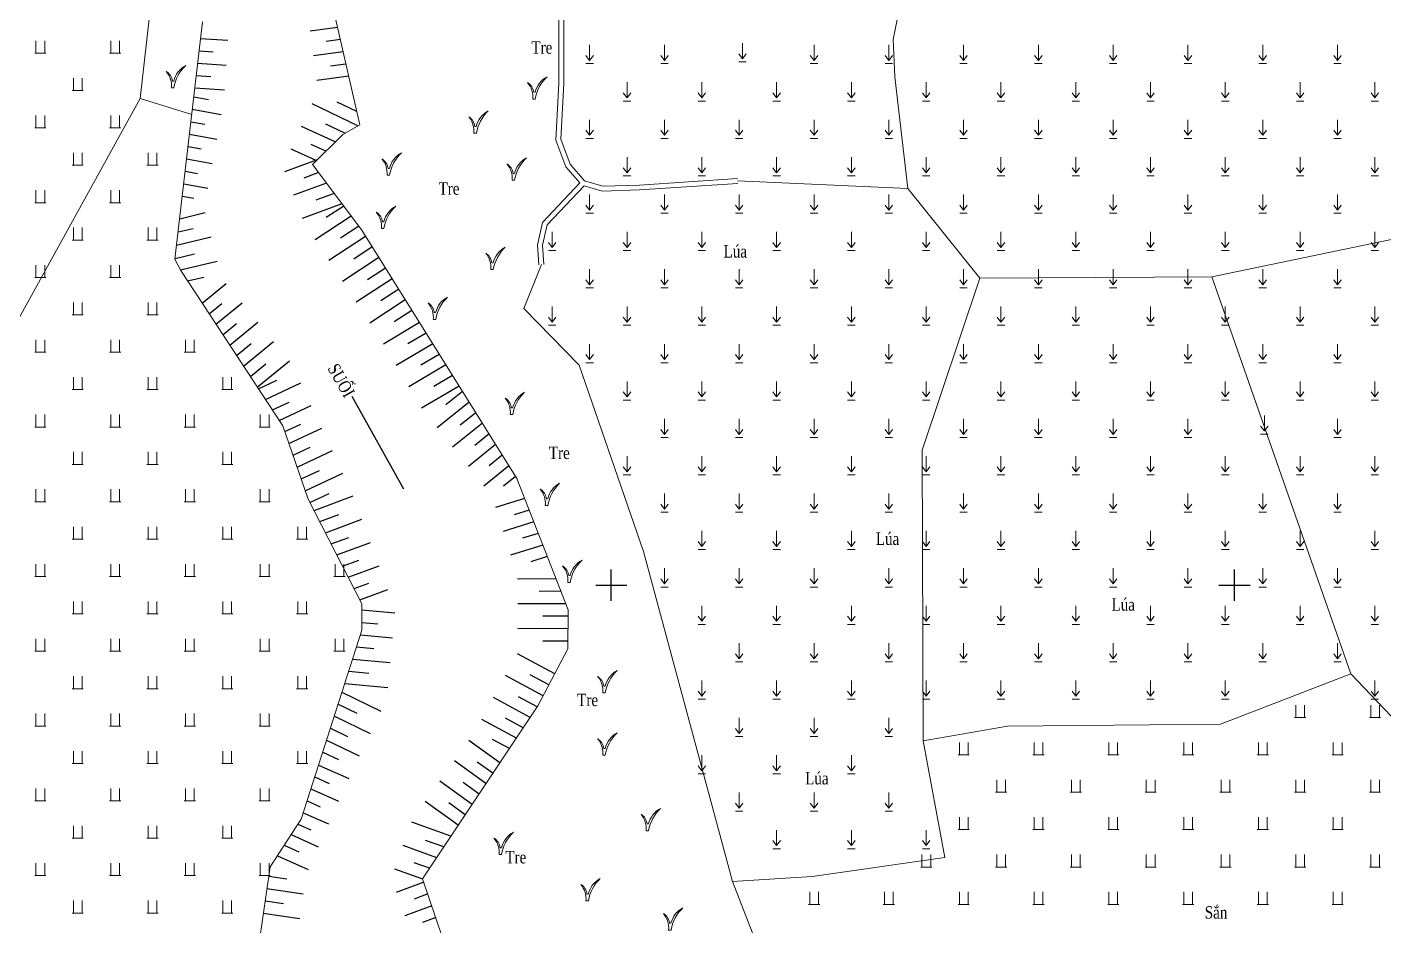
# Model space of a CAD drawing. Header units: metres. Extents: x 585499 to 586851, y 1565849 to 1566901.
# Drawn here: x 586353.1 to 586462, y 1566422.7 to 1566494.8 of the extents above; entities that cross this region are included whole.
import ezdxf

# ---------------------------------------------------------------- set-up
doc = ezdxf.new("R2010")
doc.units = ezdxf.units.M
for name, color, linetype, lineweight in [('duong bo', 97, 'Continuous', 0), ('Ghi chu', 2, 'Continuous', 5), ('text', 7, 'Continuous', 0), ('ThucVat', 90, 'Continuous', 0), ('thuy van', 111, 'Continuous', 0)]:
    doc.layers.add(name, color=color, linetype=linetype, lineweight=lineweight)
doc.layers.add('K_HUNG', color=7, linetype='Continuous')
doc.layers.add('taluy', color=15, linetype='Continuous')
doc.styles.add('ghi chu', font='times.ttf', dxfattribs={"height": 1})
doc.styles.get("Standard").update_dxf_attribs({"font": 'simplex.shx'})
doc.linetypes.add('TAluy-500', pattern='A,0.667,[130,ltypeshp.shx,S=-0.25,R=0,X=-0.25,Y=0.25],0.333', length=1)
doc.linetypes.add('TAluy-500N', pattern='A,0.667,[130,ltypeshp.shx,S=-0.25,R=0,X=0.25,Y=-0.25],0.333', length=1)
doc.dimstyles.get("Standard").update_dxf_attribs({"dimtxt": 0.18, "dimasz": 0.18, "dimexe": 0.18, "dimexo": 0.0625, "dimgap": 0.09, "dimtad": 0, "dimtih": 1, "dimtoh": 1, "dimdec": 4, "dimzin": 0, "dimdsep": 46, "dimtxsty": 'Standard', "dimcen": 0.09, "dimadec": 0, "dimazin": 0, "dimtfac": 1, "dimtdec": 4, "dimtofl": 0, "dimtmove": 0, "dimatfit": 3, "dimfxl": 1, "dimtolj": 1, "dimtzin": 0, "dimarcsym": 0})

# ---------------------------------------------------------------- blocks, each defined once
blk = doc.blocks.new('fdsa')
at = {"layer": 'ThucVat', "color": 8}
for p, q in [((586981.43, 1565459.99), (586981.43, 1565458.99)), ((586982.13, 1565459.99), (586982.13, 1565458.99))]:
    blk.add_line(p, q, dxfattribs=at)
blk.add_lwpolyline([(586981.33, 1565458.99), (586982.23, 1565458.99)], dxfattribs=at)
blk = doc.blocks.new('aa')
at = {"layer": 'ThucVat', "color": 8}
for p, q in [((586849.35, 1565409.62), (586849.35, 1565410.87)), ((586849.35, 1565409.62), (586849.05, 1565410.02)), ((586849.35, 1565409.62), (586849.65, 1565410.02)), ((586849.05, 1565409.37), (586849.65, 1565409.37))]:
    blk.add_line(p, q, dxfattribs=at)
blk = doc.blocks.new('tre')
at = {"layer": 'Ghi chu', "color": 8}
blk.add_line((-0.46, 2.17), (-0.03, 2.17), dxfattribs=at)
at = {"layer": 'Ghi chu'}
blk.add_line((-0.78, 0), (0, 0), dxfattribs=at)
at = {"layer": 'Ghi chu', "color": 8}
for centre, major_axis, start_param, end_param in [((-4.77, 1.61), (3.08, 3.08), 5.627469, 6.498728), ((-7.85, 0.69), (-5.02, 5.02), 3.830367, 4.628632), ((7.57, 0.31), (-5.53, 5.53), -0.284539, 0.544452), ((12.59, -2.1), (-9.02, 9.02), -0.027251, 0.620222)]:
    blk.add_ellipse(centre, major_axis=major_axis, ratio=1, start_param=start_param, end_param=end_param, dxfattribs=at)

msp = doc.modelspace()

# ---------------------------------------------------------------- linework, layer by layer
at = {"layer": 'duong bo', "color": 8, "elevation": 14.25}
for points in [[(586423.79, 1566481.82), (586422.75, 1566490.79), (586422.6, 1566493.78), (586423.95, 1566500.48), (586434.54, 1566512.18)], [(586352.21, 1566470.91), (586362.19, 1566489.06), (586363.21, 1566498.07)], [(586362.19, 1566489.06), (586366.34, 1566487.77)], [(586409.72, 1566426.21), (586419.09, 1566402.13), (586438.58, 1566406.15), (586465.16, 1566409.56), (586480.46, 1566412.81), (586499.07, 1566421.04), (586512.74, 1566429.07), (586523, 1566439.06), (586527.78, 1566439.08), (586547.15, 1566458.44), (586560.79, 1566471.74), (586570.38, 1566481.91), (586567.13, 1566487.91)], [(586410.13, 1566482.44), (586423.79, 1566481.82), (586429.57, 1566474.64), (586448.19, 1566474.73), (586459.33, 1566442.88)], [(586448.19, 1566474.73), (586481.11, 1566481.58)], [(586496.76, 1566449.43), (586497.43, 1566446.12), (586497.67, 1566441.19), (586496.51, 1566438.71), (586494.32, 1566437.11), (586484.67, 1566432.37), (586471.62, 1566427.1), (586467.4, 1566434.4), (586459.33, 1566442.88), (586448.88, 1566438.85), (586431.79, 1566438.68), (586425.03, 1566437.5), (586426.75, 1566428.15), (586416.11, 1566426.62), (586409.72, 1566426.21), (586402.57, 1566452.69), (586397.41, 1566467.66), (586392.98, 1566472.2), (586394.39, 1566475.72)], [(586425.03, 1566437.5), (586424.93, 1566460.84), (586429.57, 1566474.64)]]:
    msp.add_lwpolyline(points, dxfattribs=at)
at = {"layer": 'K_HUNG', "color": 8}
for p, q in [((586400, 1566448.75), (586400, 1566451.25)), ((586450, 1566448.75), (586450, 1566451.25)), ((586398.75, 1566450), (586401.25, 1566450)), ((586448.75, 1566450), (586451.25, 1566450))]:
    msp.add_line(p, q, dxfattribs=at)
at = {"layer": 'taluy', "color": 8}
for p, q in [((586367.04, 1566493.88), (586369.24, 1566493.73)), ((586378.04, 1566494.76), (586375.84, 1566494.46)), ((586378.26, 1566493.78), (586377.11, 1566493.63)), ((586366.93, 1566492.88), (586368.05, 1566492.81)), ((586378.49, 1566492.8), (586376.1, 1566492.48)), ((586366.81, 1566491.89), (586369.11, 1566491.74)), ((586378.71, 1566491.82), (586377.47, 1566491.66)), ((586366.7, 1566490.89), (586367.87, 1566490.82)), ((586378.93, 1566490.84), (586376.37, 1566490.5)), ((586366.58, 1566489.9), (586368.97, 1566489.74)), ((586366.5, 1566489.18), (586367.69, 1566488.96)), ((586379.67, 1566486.86), (586376, 1566488.62)), ((586379.58, 1566488.01), (586378.01, 1566488.76)), ((586366.27, 1566487.19), (586367.39, 1566486.98)), ((586366.38, 1566488.19), (586368.7, 1566487.76)), ((586366.15, 1566486.2), (586368.34, 1566485.79)), ((586377.85, 1566485.57), (586375.14, 1566486.81)), ((586378.62, 1566486.26), (586377.09, 1566486.99)), ((586366.04, 1566485.2), (586367.1, 1566485.01)), ((586376.33, 1566484.07), (586374.31, 1566484.99)), ((586377.09, 1566484.82), (586375.91, 1566485.36)), ((586365.92, 1566484.2), (586367.98, 1566483.83)), ((586376.39, 1566484.13), (586373.79, 1566483.16)), ((586365.81, 1566483.21), (586366.8, 1566483.03)), ((586376.51, 1566483.11), (586375.33, 1566482.66)), ((586365.69, 1566482.21), (586367.62, 1566481.86)), ((586377.14, 1566482.27), (586374.49, 1566481.29)), ((586365.58, 1566481.22), (586366.51, 1566481.05)), ((586377.76, 1566481.44), (586376.3, 1566480.89)), ((586365.37, 1566479.4), (586367.42, 1566479.9)), ((586378.39, 1566480.61), (586375.19, 1566479.41)), ((586379.13, 1566479.62), (586376.24, 1566477.72)), ((586378.53, 1566480.42), (586377.11, 1566479.49)), ((586365.24, 1566478.34), (586366.45, 1566478.63)), ((586379.73, 1566478.82), (586378.26, 1566477.85)), ((586365.12, 1566477.28), (586367.89, 1566477.96)), ((586380.29, 1566477.99), (586377.34, 1566476.04)), ((586365, 1566476.22), (586366.56, 1566476.6)), ((586381.35, 1566476.29), (586378.43, 1566474.37)), ((586380.82, 1566477.14), (586379.35, 1566476.17)), ((586365.43, 1566475.29), (586368.37, 1566476.01)), ((586381.88, 1566475.44), (586380.43, 1566474.49)), ((586366.01, 1566474.41), (586367.31, 1566474.72)), ((586367.18, 1566472.62), (586369.11, 1566474.2)), ((586382.41, 1566474.59), (586379.53, 1566472.7)), ((586382.94, 1566473.75), (586381.51, 1566472.81)), ((586367.73, 1566471.78), (586368.74, 1566472.61)), ((586368.28, 1566470.94), (586370.38, 1566472.66)), ((586383.47, 1566472.9), (586380.63, 1566471.03)), ((586384, 1566472.05), (586382.59, 1566471.12)), ((586368.84, 1566470.1), (586369.92, 1566470.99)), ((586369.39, 1566469.26), (586371.64, 1566471.11)), ((586384.61, 1566471.07), (586381.72, 1566469.35)), ((586385.14, 1566470.22), (586383.68, 1566469.36)), ((586369.94, 1566468.42), (586371.11, 1566469.38)), ((586370.49, 1566467.58), (586372.91, 1566469.56)), ((586385.67, 1566469.37), (586382.74, 1566467.63)), ((586371.04, 1566466.74), (586372.29, 1566467.76)), ((586371.6, 1566465.9), (586374.17, 1566468.01)), ((586386.73, 1566467.68), (586383.76, 1566465.91)), ((586386.2, 1566468.52), (586384.72, 1566467.65)), ((586387.26, 1566466.83), (586385.76, 1566465.94)), ((586371.7, 1566465.75), (586373.17, 1566466.44)), ((586372.25, 1566464.91), (586375.08, 1566466.23)), ((586387.79, 1566465.98), (586384.78, 1566464.19)), ((586388.06, 1566465.55), (586386.72, 1566464.47)), ((586372.81, 1566464.06), (586374.15, 1566464.69)), ((586373.36, 1566463.22), (586375.92, 1566464.42)), ((586388.59, 1566464.69), (586386.02, 1566462.62)), ((586389.12, 1566463.84), (586387.88, 1566462.84)), ((586373.81, 1566462.32), (586375.08, 1566462.92)), ((586374.14, 1566461.37), (586376.77, 1566462.61)), ((586389.66, 1566462.99), (586387.27, 1566461.06)), ((586390.19, 1566462.13), (586389.04, 1566461.21)), ((586374.47, 1566460.42), (586375.83, 1566461.06)), ((586390.72, 1566461.28), (586388.53, 1566459.51)), ((586374.79, 1566459.47), (586377.62, 1566460.8)), ((586391.25, 1566460.42), (586390.2, 1566459.57)), ((586375.12, 1566458.53), (586376.58, 1566459.21)), ((586375.45, 1566457.58), (586378.47, 1566458.98)), ((586391.79, 1566459.57), (586389.78, 1566457.95)), ((586392.32, 1566458.71), (586391.36, 1566457.94)), ((586375.82, 1566456.64), (586377.36, 1566457.36)), ((586376.15, 1566456), (586379.3, 1566457.17)), ((586393.04, 1566456.95), (586390.72, 1566456.22)), ((586376.61, 1566455.11), (586378.13, 1566455.67)), ((586393.41, 1566456.02), (586392.21, 1566455.64)), ((586377.07, 1566454.21), (586379.99, 1566455.29)), ((586393.77, 1566455.09), (586391.32, 1566454.31)), ((586377.53, 1566453.32), (586378.93, 1566453.83)), ((586377.99, 1566452.42), (586380.68, 1566453.41)), ((586394.14, 1566454.15), (586392.88, 1566453.76)), ((586394.5, 1566453.22), (586391.92, 1566452.41)), ((586378.44, 1566451.52), (586379.74, 1566452)), ((586378.9, 1566450.63), (586381.37, 1566451.54)), ((586394.86, 1566452.29), (586393.54, 1566451.87)), ((586379.36, 1566449.73), (586380.54, 1566450.16)), ((586395.56, 1566450.51), (586392.48, 1566450.49)), ((586379.82, 1566448.83), (586382.06, 1566449.66)), ((586395.94, 1566449.51), (586394.21, 1566449.5)), ((586379.99, 1566448.01), (586382.62, 1566447.77)), ((586396.33, 1566448.51), (586392.49, 1566448.49)), ((586379.99, 1566447.01), (586381.26, 1566446.89)), ((586396.53, 1566447.51), (586394.51, 1566447.5)), ((586379.87, 1566446.01), (586382.44, 1566445.77)), ((586396.52, 1566446.51), (586392.5, 1566446.49)), ((586379.56, 1566445.04), (586380.95, 1566444.91)), ((586396.51, 1566445.51), (586394.51, 1566445.5)), ((586379.24, 1566444.06), (586382.25, 1566443.78)), ((586395.46, 1566442.88), (586392.47, 1566444.5)), ((586378.93, 1566443.09), (586380.55, 1566442.94)), ((586394.53, 1566441.11), (586391.52, 1566442.74)), ((586394.99, 1566441.99), (586393.49, 1566442.81)), ((586378.62, 1566442.11), (586382.07, 1566441.79)), ((586378.08, 1566440.45), (586379.58, 1566439.73)), ((586378.39, 1566441.41), (586381.52, 1566439.9)), ((586393.5, 1566439.39), (586390.56, 1566440.99)), ((586394.05, 1566440.23), (586392.55, 1566441.05)), ((586377.78, 1566439.49), (586380.65, 1566438.1)), ((586392.94, 1566438.56), (586391.51, 1566439.33)), ((586377.47, 1566438.53), (586378.84, 1566437.86)), ((586392.38, 1566437.72), (586389.61, 1566439.23)), ((586377.16, 1566437.57), (586379.78, 1566436.3)), ((586391.06, 1566435.73), (586388.58, 1566437.52)), ((586391.82, 1566436.89), (586390.48, 1566437.62)), ((586376.85, 1566436.61), (586378.1, 1566436)), ((586376.51, 1566435.56), (586378.93, 1566434.49)), ((586389.94, 1566434.07), (586387.41, 1566435.89)), ((586390.5, 1566434.9), (586389.25, 1566435.8)), ((586376.21, 1566434.61), (586377.36, 1566434.09)), ((586388.83, 1566432.4), (586386.24, 1566434.27)), ((586389.39, 1566433.23), (586388.11, 1566434.16)), ((586375.9, 1566433.65), (586378.11, 1566432.66)), ((586375.28, 1566431.73), (586377.3, 1566430.84)), ((586375.59, 1566432.69), (586376.65, 1566432.22)), ((586387.72, 1566430.74), (586385.07, 1566432.65)), ((586388.28, 1566431.57), (586386.97, 1566432.52)), ((586374.86, 1566430.83), (586375.88, 1566430.37)), ((586387.13, 1566429.85), (586383.99, 1566430.98)), ((586374.31, 1566429.98), (586376.49, 1566429.01)), ((586386.56, 1566428.99), (586385.1, 1566429.52)), ((586373.76, 1566429.13), (586374.92, 1566428.61)), ((586385.99, 1566428.13), (586383.31, 1566429.1)), ((586373.21, 1566428.28), (586375.68, 1566427.18)), ((586385.42, 1566427.28), (586384.19, 1566427.72)), ((586372.52, 1566426.64), (586373.98, 1566426.43)), ((586384.87, 1566426.41), (586382.63, 1566427.22)), ((586372.37, 1566425.65), (586375.29, 1566425.23)), ((586384.95, 1566426.17), (586382.74, 1566425.34)), ((586385.27, 1566425.22), (586384.18, 1566424.81)), ((586372.23, 1566424.66), (586373.69, 1566424.45)), ((586385.59, 1566424.27), (586383.44, 1566423.47)), ((586372.08, 1566423.67), (586375.01, 1566423.25)), ((586385.91, 1566423.33), (586384.85, 1566422.93))]:
    msp.add_line(p, q, dxfattribs=at)
at = {"layer": 'thuy van', "color": 8, "linetype": 'TAluy-500', "elevation": 14.25}
for points in [[(586394.41, 1566578.9), (586392.01, 1566550.06), (586391.52, 1566533.74), (586390.51, 1566525.15), (586394.11, 1566519.79), (586395.28, 1566506.4), (586395.78, 1566498.26), (586395.78, 1566490.27), (586395.54, 1566485.72), (586396.34, 1566483.57), (586397.48, 1566482.28), (586394.49, 1566479.11), (586394.08, 1566477.31), (586394.19, 1566475.71)], [(586394.41, 1566578.9), (586392.01, 1566550.06), (586391.52, 1566533.74), (586390.51, 1566525.15), (586394.11, 1566519.79), (586395.28, 1566506.4), (586395.78, 1566498.26), (586395.78, 1566490.27), (586395.54, 1566485.72), (586396.34, 1566483.57), (586397.48, 1566482.28), (586394.49, 1566479.11), (586394.08, 1566477.31), (586394.19, 1566475.71)], [(586397.81, 1566482.05), (586399.27, 1566481.61), (586402.27, 1566481.71), (586410.14, 1566482.24)], [(586397.81, 1566482.05), (586399.27, 1566481.61), (586402.27, 1566481.71), (586410.14, 1566482.24)]]:
    msp.add_lwpolyline(points, dxfattribs=at)
at = {"layer": 'thuy van', "color": 8, "linetype": 'TAluy-500N', "elevation": 14.25}
for points in [[(586394.53, 1566519.66), (586395.68, 1566506.43), (586396.18, 1566498.27), (586396.18, 1566490.26), (586395.95, 1566485.78), (586396.69, 1566483.78), (586397.86, 1566482.45)], [(586394.53, 1566519.66), (586395.68, 1566506.43), (586396.18, 1566498.27), (586396.18, 1566490.26), (586395.95, 1566485.78), (586396.69, 1566483.78), (586397.86, 1566482.45)], [(586397.81, 1566482.05), (586394.85, 1566478.91), (586394.48, 1566477.27), (586394.59, 1566475.74)], [(586397.81, 1566482.05), (586394.85, 1566478.91), (586394.48, 1566477.27), (586394.59, 1566475.74)], [(586397.86, 1566482.45), (586399.32, 1566482.01), (586402.25, 1566482.11), (586410.11, 1566482.64)], [(586397.86, 1566482.45), (586399.32, 1566482.01), (586402.25, 1566482.11), (586410.11, 1566482.64)]]:
    msp.add_lwpolyline(points, dxfattribs=at)
at = {"layer": 'thuy van', "color": 8, "elevation": 14.25}
for points in [[(586462.16, 1566400.35), (586444.72, 1566402.81), (586417.21, 1566392.09), (586416.48, 1566389.63), (586410.16, 1566385.95), (586409.2, 1566396.58), (586406.88, 1566406.46), (586392.79, 1566415.2), (586386.46, 1566421.7), (586384.86, 1566426.44), (586394.11, 1566440.31), (586396.51, 1566444.88), (586396.53, 1566448.01), (586392.42, 1566458.55), (586379.99, 1566478.48), (586376.02, 1566483.76), (586378.45, 1566486.16), (586379.83, 1566486.95), (586376.69, 1566500.63)], [(586353.2, 1566342.79), (586359.17, 1566353.32), (586373.85, 1566367.81), (586383.74, 1566374.87), (586394.86, 1566381.58), (586399.09, 1566385.65), (586399.95, 1566390.73), (586398.72, 1566395.21), (586396.44, 1566398.64), (586386.27, 1566405.16), (586385.79, 1566408.5), (586371.44, 1566419.26), (586372.63, 1566427.39), (586375.12, 1566431.22), (586379.99, 1566446.38), (586379.99, 1566448.5), (586375.68, 1566456.91), (586373.65, 1566462.79), (586365.45, 1566475.25), (586364.99, 1566476.16), (586366.67, 1566490.64), (586367.19, 1566495.21)]]:
    msp.add_lwpolyline(points, dxfattribs=at)

# ---------------------------------------------------------------- block references
at = {"layer": 'ThucVat', "color": 8}
for name, p in [('fdsa', (-627.59, 1033.7)), ('fdsa', (-621.59, 1033.7)), ('aa', (-451.09, 1082.48)), ('aa', (-445.09, 1082.48)), ('aa', (-438.82, 1082.62)), ('aa', (-433.09, 1082.48)), ('aa', (-427.09, 1082.48)), ('aa', (-427.09, 1082.48)), ('aa', (-421.09, 1082.48)), ('aa', (-415.09, 1082.48)), ('aa', (-409.09, 1082.48)), ('aa', (-403.09, 1082.48)), ('aa', (-397.09, 1082.48)), ('aa', (-391.09, 1082.48)), ('fdsa', (-624.59, 1030.7)), ('aa', (-448.09, 1079.48)), ('aa', (-442.09, 1079.48)), ('aa', (-436.09, 1079.48)), ('aa', (-430.09, 1079.48)), ('aa', (-424.09, 1079.48)), ('aa', (-424.09, 1079.48)), ('aa', (-418.09, 1079.48)), ('aa', (-412.09, 1079.48)), ('aa', (-406.09, 1079.48)), ('aa', (-400.09, 1079.48)), ('aa', (-394.09, 1079.48)), ('aa', (-388.09, 1079.48)), ('fdsa', (-627.59, 1027.7)), ('fdsa', (-621.59, 1027.7)), ('aa', (-451.09, 1076.48)), ('aa', (-445.09, 1076.48)), ('aa', (-439.09, 1076.48)), ('aa', (-433.09, 1076.48)), ('aa', (-427.09, 1076.48)), ('aa', (-427.09, 1076.48)), ('aa', (-421.09, 1076.48)), ('aa', (-415.09, 1076.48)), ('aa', (-409.09, 1076.48)), ('aa', (-403.09, 1076.48)), ('aa', (-397.09, 1076.48)), ('aa', (-391.09, 1076.48)), ('fdsa', (-624.59, 1024.7)), ('fdsa', (-618.59, 1024.7)), ('aa', (-448.09, 1073.48)), ('aa', (-442.09, 1073.48)), ('aa', (-436.09, 1073.48)), ('aa', (-430.09, 1073.48)), ('aa', (-424.09, 1073.48)), ('aa', (-424.09, 1073.48)), ('aa', (-418.09, 1073.48)), ('aa', (-412.09, 1073.48)), ('aa', (-406.09, 1073.48)), ('aa', (-400.09, 1073.48)), ('aa', (-394.09, 1073.48)), ('aa', (-388.09, 1073.48)), ('fdsa', (-627.59, 1021.7)), ('fdsa', (-621.59, 1021.7)), ('aa', (-451.09, 1070.48)), ('aa', (-445.09, 1070.48)), ('aa', (-439.09, 1070.48)), ('aa', (-433.09, 1070.48)), ('aa', (-427.09, 1070.48)), ('aa', (-427.09, 1070.48)), ('aa', (-421.09, 1070.48)), ('aa', (-415.09, 1070.48)), ('aa', (-409.09, 1070.48)), ('aa', (-403.09, 1070.48)), ('aa', (-397.09, 1070.48)), ('aa', (-391.09, 1070.48)), ('fdsa', (-624.59, 1018.7)), ('fdsa', (-618.59, 1018.7)), ('aa', (-454.09, 1067.48)), ('aa', (-448.09, 1067.48)), ('aa', (-442.09, 1067.48)), ('aa', (-436.09, 1067.48)), ('aa', (-430.09, 1067.48)), ('aa', (-424.09, 1067.48)), ('aa', (-424.09, 1067.48)), ('aa', (-418.09, 1067.48)), ('aa', (-412.09, 1067.48)), ('aa', (-406.09, 1067.48)), ('aa', (-400.09, 1067.48)), ('aa', (-394.09, 1067.48)), ('aa', (-388.09, 1067.48)), ('fdsa', (-627.59, 1015.7)), ('fdsa', (-621.59, 1015.7)), ('aa', (-451.09, 1064.48)), ('aa', (-445.09, 1064.48)), ('aa', (-439.09, 1064.48)), ('aa', (-433.09, 1064.48)), ('aa', (-427.09, 1064.48)), ('aa', (-427.09, 1064.48)), ('aa', (-421.09, 1064.48)), ('aa', (-415.09, 1064.48)), ('aa', (-409.09, 1064.48)), ('aa', (-403.09, 1064.48)), ('aa', (-397.09, 1064.48)), ('aa', (-391.09, 1064.48)), ('fdsa', (-624.59, 1012.7)), ('fdsa', (-624.59, 1012.7)), ('fdsa', (-618.59, 1012.7)), ('fdsa', (-618.59, 1012.7)), ('aa', (-454.09, 1061.48)), ('aa', (-448.09, 1061.48)), ('aa', (-442.09, 1061.48)), ('aa', (-436.09, 1061.48)), ('aa', (-430.09, 1061.48)), ('aa', (-424.09, 1061.48)), ('aa', (-424.09, 1061.48)), ('aa', (-418.09, 1061.48)), ('aa', (-412.09, 1061.48)), ('aa', (-406.09, 1061.48)), ('aa', (-400.09, 1061.48)), ('aa', (-394.09, 1061.48)), ('aa', (-388.09, 1061.48)), ('fdsa', (-627.59, 1009.7)), ('fdsa', (-627.59, 1009.7)), ('fdsa', (-621.59, 1009.7)), ('fdsa', (-621.59, 1009.7)), ('fdsa', (-615.59, 1009.7)), ('fdsa', (-615.59, 1009.7)), ('aa', (-451.09, 1058.48)), ('aa', (-445.09, 1058.48)), ('aa', (-439.09, 1058.48)), ('aa', (-433.09, 1058.48)), ('aa', (-427.09, 1058.48)), ('aa', (-427.09, 1058.48)), ('aa', (-421.09, 1058.48)), ('aa', (-415.09, 1058.48)), ('aa', (-409.09, 1058.48)), ('aa', (-403.09, 1058.48)), ('aa', (-397.09, 1058.48)), ('aa', (-391.09, 1058.48)), ('fdsa', (-624.59, 1006.7)), ('fdsa', (-618.59, 1006.7)), ('fdsa', (-612.59, 1006.7)), ('aa', (-448.09, 1055.48)), ('aa', (-442.09, 1055.48)), ('aa', (-436.09, 1055.48)), ('aa', (-430.09, 1055.48)), ('aa', (-424.09, 1055.48)), ('aa', (-424.09, 1055.48)), ('aa', (-418.09, 1055.48)), ('aa', (-412.09, 1055.48)), ('aa', (-406.09, 1055.48)), ('aa', (-400.09, 1055.48)), ('aa', (-394.09, 1055.48)), ('aa', (-388.09, 1055.48)), ('fdsa', (-627.59, 1003.7)), ('fdsa', (-621.59, 1003.7)), ('fdsa', (-615.59, 1003.7)), ('fdsa', (-609.59, 1003.7)), ('aa', (-445.09, 1052.48)), ('aa', (-439.09, 1052.48)), ('aa', (-433.09, 1052.48)), ('aa', (-427.09, 1052.48)), ('aa', (-427.09, 1052.48)), ('aa', (-421.09, 1052.48)), ('aa', (-415.09, 1052.48)), ('aa', (-409.09, 1052.48)), ('aa', (-403.09, 1052.48)), ('aa', (-396.96, 1052.75)), ('aa', (-391.09, 1052.48)), ('fdsa', (-624.59, 1000.7)), ('fdsa', (-618.59, 1000.7)), ('fdsa', (-612.59, 1000.7)), ('aa', (-448.09, 1049.48)), ('aa', (-442.09, 1049.48)), ('aa', (-436.09, 1049.48)), ('aa', (-430.09, 1049.48)), ('aa', (-424.09, 1049.48)), ('aa', (-424.09, 1049.48)), ('aa', (-418.09, 1049.48)), ('aa', (-412.09, 1049.48)), ('aa', (-406.09, 1049.48)), ('aa', (-400.09, 1049.48)), ('aa', (-394.09, 1049.48)), ('aa', (-388.09, 1049.48)), ('fdsa', (-627.59, 997.7)), ('fdsa', (-621.59, 997.7)), ('fdsa', (-615.59, 997.7)), ('fdsa', (-609.59, 997.7)), ('aa', (-445.09, 1046.48)), ('aa', (-439.09, 1046.48)), ('aa', (-433.09, 1046.48)), ('aa', (-427.09, 1046.48)), ('aa', (-427.09, 1046.48)), ('aa', (-421.09, 1046.48)), ('aa', (-415.09, 1046.48)), ('aa', (-409.09, 1046.48)), ('aa', (-403.09, 1046.48)), ('aa', (-397.09, 1046.48)), ('aa', (-391.09, 1046.48)), ('fdsa', (-624.59, 994.7)), ('fdsa', (-618.59, 994.7)), ('fdsa', (-612.59, 994.7)), ('fdsa', (-606.59, 994.7)), ('aa', (-442.09, 1043.48)), ('aa', (-436.09, 1043.48)), ('aa', (-430.09, 1043.48)), ('aa', (-424.09, 1043.48)), ('aa', (-424.09, 1043.48)), ('aa', (-418.09, 1043.48)), ('aa', (-412.09, 1043.48)), ('aa', (-406.09, 1043.48)), ('aa', (-400.09, 1043.48)), ('aa', (-394.09, 1043.48)), ('aa', (-388.09, 1043.48)), ('fdsa', (-627.59, 991.7)), ('fdsa', (-621.59, 991.7)), ('fdsa', (-615.59, 991.7)), ('fdsa', (-609.59, 991.7)), ('fdsa', (-603.59, 991.7)), ('aa', (-445.09, 1040.48)), ('aa', (-439.09, 1040.48)), ('aa', (-433.09, 1040.48)), ('aa', (-427.09, 1040.48)), ('aa', (-427.09, 1040.48)), ('aa', (-421.09, 1040.48)), ('aa', (-415.09, 1040.48)), ('aa', (-409.09, 1040.48)), ('aa', (-403.09, 1040.48)), ('aa', (-397.09, 1040.48)), ('aa', (-391.09, 1040.48)), ('fdsa', (-624.59, 988.7)), ('fdsa', (-618.59, 988.7)), ('fdsa', (-612.59, 988.7)), ('fdsa', (-606.59, 988.7)), ('aa', (-442.09, 1037.48)), ('aa', (-436.09, 1037.48)), ('aa', (-430.09, 1037.48)), ('aa', (-424.09, 1037.48)), ('aa', (-424.09, 1037.48)), ('aa', (-418.09, 1037.48)), ('aa', (-412.09, 1037.48)), ('aa', (-406.09, 1037.48)), ('aa', (-400.09, 1037.48)), ('aa', (-394.09, 1037.48)), ('aa', (-388.09, 1037.48)), ('fdsa', (-627.59, 985.7)), ('fdsa', (-621.59, 985.7)), ('fdsa', (-615.59, 985.7)), ('fdsa', (-609.59, 985.7)), ('fdsa', (-603.59, 985.7)), ('aa', (-439.09, 1034.48)), ('aa', (-433.09, 1034.48)), ('aa', (-427.09, 1034.48)), ('aa', (-427.09, 1034.48)), ('aa', (-421.09, 1034.48)), ('aa', (-415.09, 1034.48)), ('aa', (-409.09, 1034.48)), ('aa', (-403.09, 1034.48)), ('aa', (-397.09, 1034.48)), ('aa', (-391.09, 1034.48)), ('fdsa', (-624.59, 982.7)), ('fdsa', (-618.59, 982.7)), ('fdsa', (-612.59, 982.7)), ('fdsa', (-606.59, 982.7)), ('aa', (-442.09, 1031.48)), ('aa', (-436.09, 1031.48)), ('aa', (-430.09, 1031.48)), ('aa', (-424.09, 1031.48)), ('aa', (-424.09, 1031.48)), ('aa', (-418.09, 1031.48)), ('aa', (-412.09, 1031.48)), ('aa', (-406.09, 1031.48)), ('aa', (-400.09, 1031.48)), ('aa', (-388.09, 1031.48)), ('fdsa', (-526.51, 980.39)), ('fdsa', (-520.51, 980.39)), ('fdsa', (-627.59, 979.7)), ('fdsa', (-621.59, 979.7)), ('fdsa', (-615.59, 979.7)), ('fdsa', (-609.59, 979.7)), ('aa', (-439.09, 1028.48)), ('aa', (-433.09, 1028.48)), ('aa', (-427.09, 1028.48)), ('aa', (-427.09, 1028.48)), ('fdsa', (-553.51, 977.39)), ('fdsa', (-547.51, 977.39)), ('fdsa', (-541.51, 977.39)), ('fdsa', (-535.51, 977.39)), ('fdsa', (-529.51, 977.39)), ('fdsa', (-523.51, 977.39)), ('fdsa', (-624.59, 976.7)), ('fdsa', (-618.59, 976.7)), ('fdsa', (-612.59, 976.7)), ('fdsa', (-606.59, 976.7)), ('aa', (-442.09, 1025.48)), ('aa', (-436.09, 1025.48)), ('aa', (-430.09, 1025.48)), ('fdsa', (-550.51, 974.39)), ('fdsa', (-544.51, 974.39)), ('fdsa', (-538.51, 974.39)), ('fdsa', (-532.51, 974.39)), ('fdsa', (-526.51, 974.39)), ('fdsa', (-520.51, 974.39)), ('fdsa', (-627.59, 973.7)), ('fdsa', (-621.59, 973.7)), ('fdsa', (-615.59, 973.7)), ('fdsa', (-609.59, 973.7)), ('aa', (-439.09, 1022.48)), ('aa', (-433.09, 1022.48)), ('aa', (-427.09, 1022.48)), ('aa', (-427.09, 1022.48)), ('fdsa', (-624.59, 970.7)), ('fdsa', (-618.59, 970.7)), ('fdsa', (-612.59, 970.7)), ('fdsa', (-553.51, 971.39)), ('fdsa', (-547.51, 971.39)), ('fdsa', (-541.51, 971.39)), ('fdsa', (-535.51, 971.39)), ('fdsa', (-529.51, 971.39)), ('fdsa', (-523.51, 971.39)), ('aa', (-436.09, 1019.48)), ('aa', (-430.09, 1019.48)), ('aa', (-424.09, 1019.48)), ('aa', (-424.09, 1019.48)), ('fdsa', (-556.51, 968.39)), ('fdsa', (-550.51, 968.39)), ('fdsa', (-544.51, 968.39)), ('fdsa', (-538.51, 968.39)), ('fdsa', (-532.51, 968.39)), ('fdsa', (-526.51, 968.39)), ('fdsa', (-520.51, 968.39)), ('fdsa', (-627.59, 967.7)), ('fdsa', (-621.59, 967.7)), ('fdsa', (-615.59, 967.7)), ('fdsa', (-609.59, 967.7)), ('fdsa', (-565.51, 965.39)), ('fdsa', (-559.51, 965.39)), ('fdsa', (-553.51, 965.39)), ('fdsa', (-547.51, 965.39)), ('fdsa', (-541.51, 965.39)), ('fdsa', (-535.51, 965.39)), ('fdsa', (-529.51, 965.39)), ('fdsa', (-523.51, 965.39)), ('fdsa', (-624.59, 964.7)), ('fdsa', (-618.59, 964.7)), ('fdsa', (-612.59, 964.7))]:
    msp.add_blockref(name, p, dxfattribs=at)
at = {"layer": 'ThucVat', "color": 8, "xscale": 0.25, "yscale": 0.25, "zscale": 0.25}
for p in [(586364.9, 1566489.91), (586393.89, 1566489.01), (586389.17, 1566486.26), (586382.2, 1566482.89), (586392.23, 1566482.49), (586381.75, 1566478.62), (586390.53, 1566475.32), (586385.91, 1566471.33), (586392.09, 1566463.69), (586394.9, 1566456.39), (586396.7, 1566450.22), (586399.51, 1566441.35), (586399.51, 1566436.35), (586402.99, 1566430.29), (586391.19, 1566428.38), (586398.16, 1566424.67), (586404.79, 1566422.32)]:
    msp.add_blockref('tre', p, dxfattribs=at)

# ---------------------------------------------------------------- texts
at = {"layer": 'text', "color": 8, "style": 'ghi chu', "width": 0.8}
for s, p in [('Tre', (586393.59, 1566492.65, 14.25)), ('Tre', (586386.14, 1566481.33, 14.25)), ('Lúa', (586409.01, 1566476.29, 14.25)), ('Tre', (586394.99, 1566460.12, 14.25)), ('Lúa', (586421.22, 1566453.23, 14.25)), ('Lúa', (586440.13, 1566447.95, 14.25)), ('Tre', (586397.26, 1566440.29, 14.25)), ('Lúa', (586415.55, 1566434.01, 14.25)), ('Tre', (586391.5, 1566427.67, 14.25)), ('Sắn ', (586447.61, 1566423.24, 14.25))]:
    msp.add_text(s, height=1, dxfattribs=at).set_placement(p)
msp.add_text('SUỐI', height=1, rotation=299.8363, dxfattribs=at).set_placement((586377.2, 1566467.4, 14.25))

# ---------------------------------------------------------------- leaders
at = {"layer": 'thuy van', "color": 8}
msp.add_leader([(586383.34, 1566457.7, 14.25), (586379.21, 1566465.14, 14.25)], dimstyle='Standard', dxfattribs=at)
msp.add_leader([(586383.34, 1566457.7, 14.25), (586379.21, 1566465.14, 14.25)], dimstyle='Standard', dxfattribs=at)

doc.saveas('drawing.dxf')
